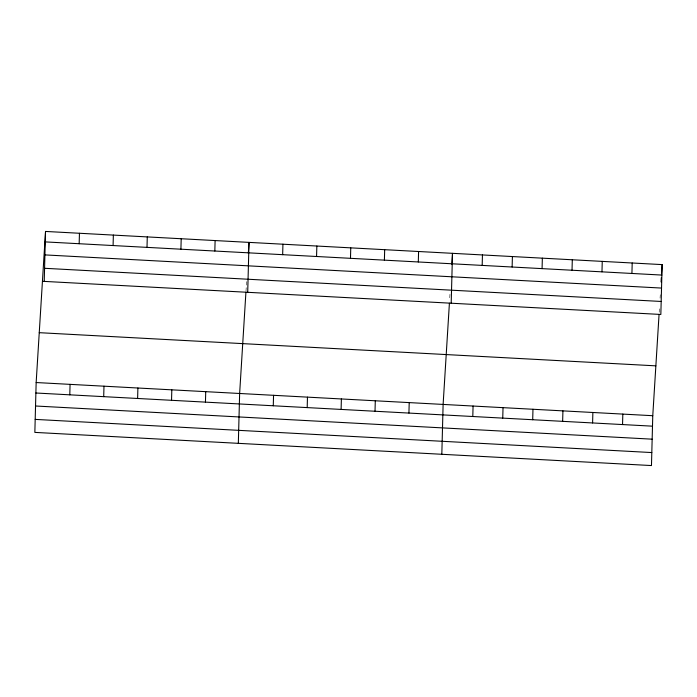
<?xml version="1.0" encoding="UTF-8"?>
<svg xmlns="http://www.w3.org/2000/svg" width="697" height="697" viewBox="0 0 697 697"><rect width="100%" height="100%" fill="white"/><g stroke="black" fill="none" stroke-linecap="round" stroke-linejoin="round"><path stroke-width="0.52" stroke-dasharray="3.48 2.61" d="M245.989 291.163L246.599 281.405M449.739 297.767L450.079 292.348M659.188 312.3L659.528 306.88M660.068 298.211L660.399 292.784"/><path stroke-width="1.05" d="M42.439 281.3L660.843 314.46L662.15 264.607L45.532 231.439L36.157 382.54L34.85 432.393L651.468 465.561L652.767 415.708L659.057 314.469M44.233 281.292L45.532 231.439M69.796 394.833L70.066 384.361M79.17 243.732L79.449 233.26M103.705 396.654L103.984 386.19M113.088 245.553L113.358 235.081M137.623 398.484L137.893 388.011M147.006 247.374L147.276 236.91M171.54 400.305L171.81 389.832M180.915 249.204L181.194 238.731M205.449 402.125L205.728 391.662M214.833 251.025L215.103 240.561M238.33 443.344L239.637 393.483L245.919 292.243M247.714 292.243L249.021 242.382L248.341 253.22M273.276 405.776L273.555 395.304M282.66 254.675L282.93 244.203M307.194 407.597L307.464 397.133M316.569 256.496L316.847 246.032M341.103 409.427L341.382 398.954M350.486 258.326L350.757 247.853M375.021 411.247L375.291 400.784M384.395 260.147L384.674 249.683M408.93 413.077L409.209 402.605M418.313 261.967L418.583 251.504M441.82 454.287L443.118 404.426L449.408 303.195M451.194 303.186L452.501 253.325L451.83 264.163M472.801 416.51L473.071 406.037M482.176 265.409L482.455 254.936M502.746 418.122L503.025 407.649M512.129 267.021L512.4 256.548M532.7 419.733L532.97 409.261M542.074 268.633L542.353 258.16M562.645 421.345L562.923 410.873M572.028 270.236L572.298 259.772M592.598 422.948L592.868 412.485M601.973 271.847L602.252 261.384M622.543 424.56L622.822 414.096M631.926 273.459L632.196 262.996M661.07 281.945L661.34 277.615M661.479 275.446L662.15 264.607M45.261 241.903L661.88 275.071M44.922 254.902L661.531 288.07M44.573 268.293L661.183 301.461M39.25 332.678L655.868 365.847M36.157 382.54L652.767 415.708M35.878 393.003L652.497 426.172M35.538 406.002L652.157 439.171M35.19 419.394L651.808 452.562"/></g></svg>
